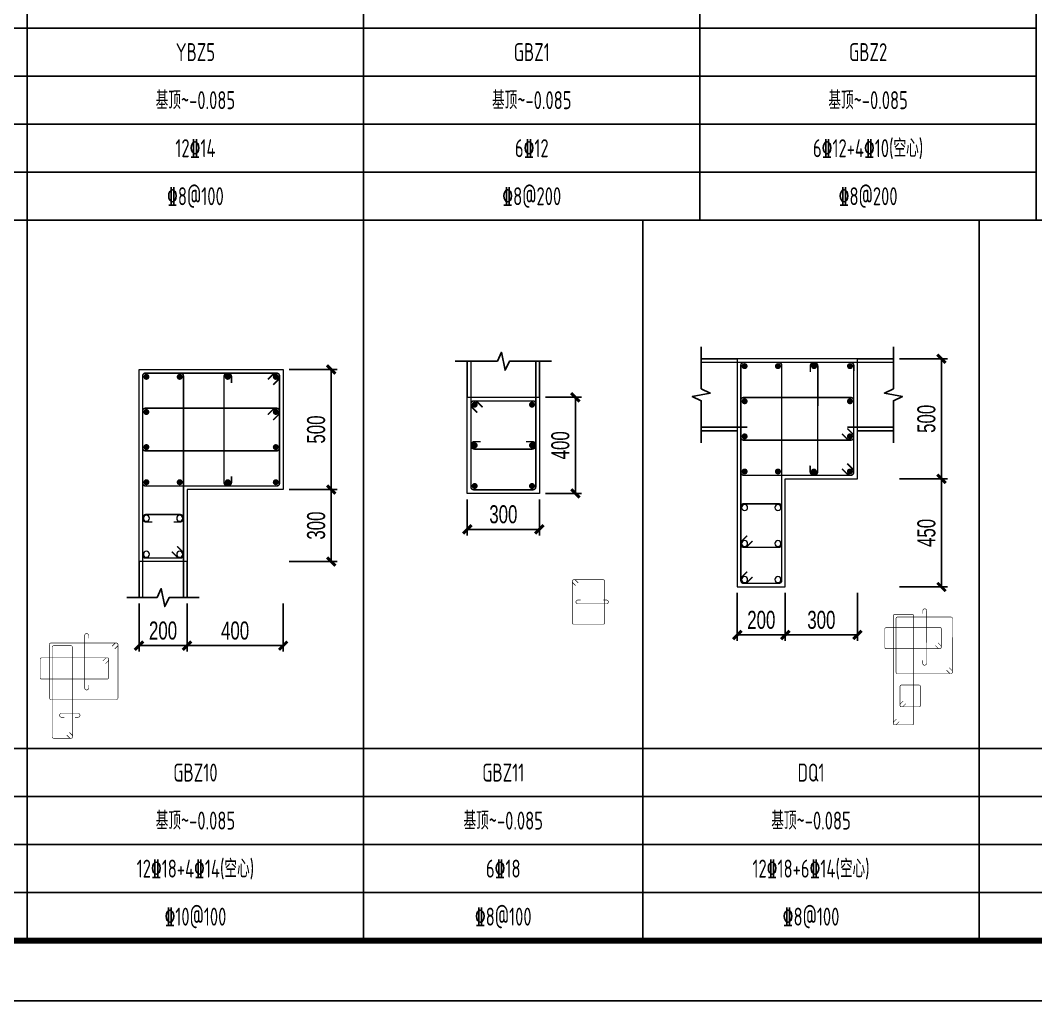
# Model space of a CAD drawing. Extents: x 393367 to 3005760, y 4998 to 826018.
# Drawn here: x 2366428 to 2383334, y 527962 to 544292 of the extents above; entities that cross this region are included whole.
import ezdxf
from ezdxf.enums import TextEntityAlignment as Align

# ---------------------------------------------------------------- set-up
doc = ezdxf.new("R2010")
doc.units = 0
doc.header["$LTSCALE"] = 1000
doc.layers.get('0').update_dxf_attribs({"linetype": 'CONTINUOUS'})
doc.layers.get('Defpoints').update_dxf_attribs({"linetype": 'CONTINUOUS'})
for name, color, linetype in [('-TK', 7, 'CONTINUOUS'), ('link-墙筋', 6, 'CONTINUOUS'), ('outline-pdx', 7, 'CONTINUOUS'), ('TAB', 7, 'CONTINUOUS'), ('z-计算配筋', 7, 'CONTINUOUS'), ('z-详图标注', 3, 'CONTINUOUS')]:
    doc.layers.add(name, color=color, linetype=linetype)
for name, color, linetype, lineweight in [('link', 6, 'CONTINUOUS', 18), ('outline', 7, 'CONTINUOUS', 18), ('REIN', 1, 'CONTINUOUS', 18)]:
    doc.layers.add(name, color=color, linetype=linetype, lineweight=lineweight)
doc.layers.add('yichutu', color=7, linetype='CONTINUOUS', true_color=0xffffff, plot=False)
doc.styles.add('BW_Dim', font='Bweng.shx', dxfattribs={"width": 0.7, "bigfont": 'hztxt.shx'})
doc.styles.add('TSSD_Rein', font='Tssdeng.shx', dxfattribs={"width": 0.7, "bigfont": 'hztxt.shx'})
doc.dimstyles.new('Cyz_25_100', dxfattribs={"dimtxt": 300, "dimasz": 100, "dimexe": 100, "dimexo": 100, "dimgap": 100, "dimtad": 1, "dimdec": 0, "dimlfac": 0.25, "dimzin": 0, "dimdsep": 46, "dimtxsty": 'BW_Dim', "dimblk": '_bwk', "dimcen": 0, "dimclrt": 7, "dimadec": 0, "dimazin": 0, "dimtfac": 1, "dimtdec": 0, "dimtix": 1, "dimtmove": 2, "dimatfit": 0, "dimfxl": 1, "dimtolj": 1, "dimtzin": 0, "dimarcsym": 0})

# ---------------------------------------------------------------- blocks, each defined once
blk = doc.blocks.new('A1')
blk.add_lwpolyline([(0, 59400), (0, 0), (84100, 0), (84100, 59400)], close=True)
at = {"const_width": 100}
blk.add_lwpolyline([(2500, 58400), (2500, 1000), (83100, 1000), (83100, 58400)], close=True, dxfattribs=at)
blk = doc.blocks.new('_bwk')
blk.add_line((-1, 0), (0, 0))
at = {"const_width": 0.5}
blk.add_lwpolyline([(-0.7, -0.7), (0.7, 0.7)], dxfattribs=at)
blk = doc.blocks.new('*D2963')
at = {"layer": 'Defpoints', "color": 0}
for p in [(2375070, 538013), (2375670, 538013), (2375070, 536413)]:
    blk.add_point(p, dxfattribs=at)
at = {"layer": 'z-详图标注', "color": 0, "lineweight": -2}
for p, q in [((2375170, 538013), (2375770, 538013)), ((2375670, 536513), (2375670, 537913)), ((2375170, 536413), (2375770, 536413))]:
    blk.add_line(p, q, dxfattribs=at)
at = {"layer": 'z-详图标注', "color": 0, "lineweight": -2, "xscale": 100, "yscale": 100, "zscale": 100}
for p, rotation in [((2375670, 538013), 90), ((2375670, 536413), 270)]:
    blk.add_blockref('_bwk', p, dxfattribs=dict(at, rotation=rotation))
at = {"layer": 'z-详图标注', "color": 7, "insert": (2375420, 537213), "char_height": 300, "attachment_point": 5, "rotation": 90, "style": 'BW_Dim'}
blk.add_mtext('\\A1;400', dxfattribs=at)
blk = doc.blocks.new('*D2964')
at = {"layer": 'Defpoints', "color": 0}
for p in [(2373870, 536413), (2375070, 536413), (2375070, 535813)]:
    blk.add_point(p, dxfattribs=at)
at = {"layer": 'z-详图标注', "color": 0, "lineweight": -2}
for p, q in [((2373870, 536313), (2373870, 535713)), ((2375070, 536313), (2375070, 535713)), ((2373970, 535813), (2374970, 535813))]:
    blk.add_line(p, q, dxfattribs=at)
at = {"layer": 'z-详图标注', "color": 0, "lineweight": -2, "xscale": 100, "yscale": 100, "zscale": 100, "rotation": 180}
blk.add_blockref('_bwk', (2373870, 535813), dxfattribs=at)
at = {"layer": 'z-详图标注', "color": 0, "lineweight": -2, "xscale": 100, "yscale": 100, "zscale": 100}
blk.add_blockref('_bwk', (2375070, 535813), dxfattribs=at)
at = {"layer": 'z-详图标注', "color": 7, "insert": (2374470, 536063), "char_height": 300, "attachment_point": 5, "style": 'BW_Dim'}
blk.add_mtext('\\A1;300', dxfattribs=at)
blk = doc.blocks.new('*D3595')
at = {"layer": 'Defpoints', "color": 0}
for p in [(2370804, 536476), (2371604, 536476), (2370804, 535276)]:
    blk.add_point(p, dxfattribs=at)
at = {"layer": 'z-详图标注', "color": 0, "lineweight": -2}
for p, q in [((2370904, 536476), (2371704, 536476)), ((2371604, 535376), (2371604, 536376)), ((2370904, 535276), (2371704, 535276))]:
    blk.add_line(p, q, dxfattribs=at)
at = {"layer": 'z-详图标注', "color": 0, "lineweight": -2, "xscale": 100, "yscale": 100, "zscale": 100}
for p, rotation in [((2371604, 536476), 90), ((2371604, 535276), 270)]:
    blk.add_blockref('_bwk', p, dxfattribs=dict(at, rotation=rotation))
at = {"layer": 'z-详图标注', "color": 7, "insert": (2371354, 535876), "char_height": 300, "attachment_point": 5, "rotation": 90, "style": 'BW_Dim'}
blk.add_mtext('\\A1;300', dxfattribs=at)
blk = doc.blocks.new('*D3596')
at = {"layer": 'Defpoints', "color": 0}
for p in [(2370804, 538476), (2371604, 538476), (2370804, 536476)]:
    blk.add_point(p, dxfattribs=at)
at = {"layer": 'z-详图标注', "color": 0, "lineweight": -2}
for p, q in [((2370904, 538476), (2371704, 538476)), ((2371604, 536576), (2371604, 538376)), ((2370904, 536476), (2371704, 536476))]:
    blk.add_line(p, q, dxfattribs=at)
at = {"layer": 'z-详图标注', "color": 0, "lineweight": -2, "xscale": 100, "yscale": 100, "zscale": 100}
for p, rotation in [((2371604, 538476), 90), ((2371604, 536476), 270)]:
    blk.add_blockref('_bwk', p, dxfattribs=dict(at, rotation=rotation))
at = {"layer": 'z-详图标注', "color": 7, "insert": (2371354, 537476), "char_height": 300, "attachment_point": 5, "rotation": 90, "style": 'BW_Dim'}
blk.add_mtext('\\A1;500', dxfattribs=at)
blk = doc.blocks.new('*D3597')
at = {"layer": 'Defpoints', "color": 0}
for p in [(2368404, 534676), (2369204, 534676), (2369204, 533876)]:
    blk.add_point(p, dxfattribs=at)
at = {"layer": 'z-详图标注', "color": 0, "lineweight": -2}
for p, q in [((2368404, 534576), (2368404, 533776)), ((2369204, 534576), (2369204, 533776)), ((2368504, 533876), (2369104, 533876))]:
    blk.add_line(p, q, dxfattribs=at)
at = {"layer": 'z-详图标注', "color": 0, "lineweight": -2, "xscale": 100, "yscale": 100, "zscale": 100, "rotation": 180}
blk.add_blockref('_bwk', (2368404, 533876), dxfattribs=at)
at = {"layer": 'z-详图标注', "color": 0, "lineweight": -2, "xscale": 100, "yscale": 100, "zscale": 100}
blk.add_blockref('_bwk', (2369204, 533876), dxfattribs=at)
at = {"layer": 'z-详图标注', "color": 7, "insert": (2368804, 534126), "char_height": 300, "attachment_point": 5, "style": 'BW_Dim'}
blk.add_mtext('\\A1;200', dxfattribs=at)
blk = doc.blocks.new('*D3598')
at = {"layer": 'Defpoints', "color": 0}
for p in [(2369204, 534676), (2370804, 534676), (2370804, 533876)]:
    blk.add_point(p, dxfattribs=at)
at = {"layer": 'z-详图标注', "color": 0, "lineweight": -2}
for p, q in [((2369204, 534576), (2369204, 533776)), ((2370804, 534576), (2370804, 533776)), ((2369304, 533876), (2370704, 533876))]:
    blk.add_line(p, q, dxfattribs=at)
at = {"layer": 'z-详图标注', "color": 0, "lineweight": -2, "xscale": 100, "yscale": 100, "zscale": 100, "rotation": 180}
blk.add_blockref('_bwk', (2369204, 533876), dxfattribs=at)
at = {"layer": 'z-详图标注', "color": 0, "lineweight": -2, "xscale": 100, "yscale": 100, "zscale": 100}
blk.add_blockref('_bwk', (2370804, 533876), dxfattribs=at)
at = {"layer": 'z-详图标注', "color": 7, "insert": (2370004, 534126), "char_height": 300, "attachment_point": 5, "style": 'BW_Dim'}
blk.add_mtext('\\A1;400', dxfattribs=at)
blk = doc.blocks.new('*D3599')
at = {"layer": 'Defpoints', "color": 0}
for p in [(2380965, 536654), (2381765, 536654), (2380965, 534854)]:
    blk.add_point(p, dxfattribs=at)
at = {"layer": 'z-详图标注', "color": 0, "lineweight": -2}
for p, q in [((2381065, 536654), (2381865, 536654)), ((2381765, 534954), (2381765, 536554)), ((2381065, 534854), (2381865, 534854))]:
    blk.add_line(p, q, dxfattribs=at)
at = {"layer": 'z-详图标注', "color": 0, "lineweight": -2, "xscale": 100, "yscale": 100, "zscale": 100}
for p, rotation in [((2381765, 536654), 90), ((2381765, 534854), 270)]:
    blk.add_blockref('_bwk', p, dxfattribs=dict(at, rotation=rotation))
at = {"layer": 'z-详图标注', "color": 7, "insert": (2381515, 535754), "char_height": 300, "attachment_point": 5, "rotation": 90, "style": 'BW_Dim'}
blk.add_mtext('\\A1;450', dxfattribs=at)
blk = doc.blocks.new('*D3600')
at = {"layer": 'Defpoints', "color": 0}
for p in [(2380964.5461, 538654.2514), (2381764.5461, 538654.2514), (2380964.5461, 536654.2514)]:
    blk.add_point(p, dxfattribs=at)
at = {"layer": 'z-详图标注', "color": 0, "lineweight": -2}
for p, q in [((2381064.5461, 538654.2514), (2381864.5461, 538654.2514)), ((2381764.5461, 536754.2514), (2381764.5461, 538554.2514)), ((2381064.5461, 536654.2514), (2381864.5461, 536654.2514))]:
    blk.add_line(p, q, dxfattribs=at)
at = {"layer": 'z-详图标注', "color": 0, "lineweight": -2, "xscale": 100, "yscale": 100, "zscale": 100}
for p, rotation in [((2381764.5461, 538654.2514), 90), ((2381764.5461, 536654.2514), 270)]:
    blk.add_blockref('_bwk', p, dxfattribs=dict(at, rotation=rotation))
at = {"layer": 'z-详图标注', "color": 7, "insert": (2381514.5461, 537654.2514), "char_height": 300, "attachment_point": 5, "rotation": 90, "style": 'BW_Dim'}
blk.add_mtext('\\A1;500', dxfattribs=at)
blk = doc.blocks.new('*D3601')
at = {"layer": 'Defpoints', "color": 0}
for p in [(2378365, 534854), (2379165, 534854), (2379165, 534054)]:
    blk.add_point(p, dxfattribs=at)
at = {"layer": 'z-详图标注', "color": 0, "lineweight": -2}
for p, q in [((2378365, 534754), (2378365, 533954)), ((2379165, 534754), (2379165, 533954)), ((2378465, 534054), (2379065, 534054))]:
    blk.add_line(p, q, dxfattribs=at)
at = {"layer": 'z-详图标注', "color": 0, "lineweight": -2, "xscale": 100, "yscale": 100, "zscale": 100, "rotation": 180}
blk.add_blockref('_bwk', (2378365, 534054), dxfattribs=at)
at = {"layer": 'z-详图标注', "color": 0, "lineweight": -2, "xscale": 100, "yscale": 100, "zscale": 100}
blk.add_blockref('_bwk', (2379165, 534054), dxfattribs=at)
at = {"layer": 'z-详图标注', "color": 7, "insert": (2378765, 534304), "char_height": 300, "attachment_point": 5, "style": 'BW_Dim'}
blk.add_mtext('\\A1;200', dxfattribs=at)
blk = doc.blocks.new('*D3602')
at = {"layer": 'Defpoints', "color": 0}
for p in [(2379165, 534854), (2380365, 534854), (2380365, 534054)]:
    blk.add_point(p, dxfattribs=at)
at = {"layer": 'z-详图标注', "color": 0, "lineweight": -2}
for p, q in [((2379165, 534754), (2379165, 533954)), ((2380365, 534754), (2380365, 533954)), ((2379265, 534054), (2380265, 534054))]:
    blk.add_line(p, q, dxfattribs=at)
at = {"layer": 'z-详图标注', "color": 0, "lineweight": -2, "xscale": 100, "yscale": 100, "zscale": 100, "rotation": 180}
blk.add_blockref('_bwk', (2379165, 534054), dxfattribs=at)
at = {"layer": 'z-详图标注', "color": 0, "lineweight": -2, "xscale": 100, "yscale": 100, "zscale": 100}
blk.add_blockref('_bwk', (2380365, 534054), dxfattribs=at)
at = {"layer": 'z-详图标注', "color": 7, "insert": (2379765, 534304), "char_height": 300, "attachment_point": 5, "style": 'BW_Dim'}
blk.add_mtext('\\A1;300', dxfattribs=at)
blk = doc.blocks.new('yct-841-594-84100-59400-100-1000')
at = {"layer": 'yichutu', "color": 7, "true_color": 0xffffff}
blk.add_lwpolyline([(0, 0), (0, 59400), (84100, 59400), (84100, 0)], close=True, dxfattribs=at)

msp = doc.modelspace()

# ---------------------------------------------------------------- linework, layer by layer
at = {"layer": '-TK'}
msp.add_line((2342393.38356, 527962.12225), (2415993.38356, 527962.12225), dxfattribs=at)
at = {"layer": 'link', "color": 1}
for points, const_width in [([(2378619.30391, 535020.23128), (2378527.38002, 534928.3074, -0.1989123674), (2378493.4389, 534914.24852), (2378472.9328, 534914.24852, -0.4142135624), (2378424.9328, 534962.24852), (2378424.9328, 538546.2514, -0.4142135624), (2378472.9328, 538594.2514), (2379056.9328, 538594.2514, -0.4142135624), (2379104.9328, 538546.2514), (2379104.9328, 534962.24852, -0.4142135624), (2379056.9328, 534914.24852), (2378472.9328, 534914.24852, -0.4142135624), (2378424.9328, 534962.24852), (2378424.9328, 534982.75462, -0.1989123674), (2378438.99168, 535016.69575), (2378530.91556, 535108.61963)], 25), ([(2380196.48091, 536908.64405), (2380288.35186, 536816.66727, -0.1990619899), (2380302.39116, 536782.69042), (2380302.36757, 536762.19613, -0.4138763683), (2380254.3676, 536714.2514), (2378472.9328, 536714.2514, -0.4142135624), (2378424.9328, 536762.2514), (2378424.9328, 538546.2514, -0.4142135624), (2378472.9328, 538594.2514), (2380256.42168, 538594.2514, -0.4145508368), (2380304.42165, 538546.19613), (2380302.36757, 536762.19613, -0.4138763683), (2380254.3676, 536714.2514), (2380233.8733, 536714.2514, -0.1990619899), (2380199.91264, 536728.32982), (2380108.04169, 536820.30661)], 25), ([(2370638.28372, 538221.48483), (2370730.2076, 538313.40872, 0.1989123674), (2370744.26647, 538347.34984), (2370744.26647, 538367.85594, 0.4142135624), (2370696.26647, 538415.85594), (2368511.89779, 538415.85594, 0.4142135624), (2368463.89779, 538367.85594), (2368463.89779, 536583.85594, 0.4142135624), (2368511.89779, 536535.85594), (2370696.26647, 536535.85594, 0.4142135624), (2370744.26647, 536583.85594), (2370744.26647, 538367.85594, 0.4142135624), (2370696.26647, 538415.85594), (2370675.76038, 538415.85594, 0.1989123674), (2370641.81925, 538401.79706), (2370549.89537, 538309.87318)], 25), ([(2368949.52668, 535441.83631), (2369041.45056, 535349.91242, 0.1989123674), (2369075.39169, 535335.85355), (2369095.89779, 535335.85355, 0.4142135624), (2369143.89779, 535383.85355), (2369143.89779, 538367.85594, 0.4142135624), (2369095.89779, 538415.85594), (2368511.89779, 538415.85594, 0.4142135624), (2368463.89779, 538367.85594), (2368463.89779, 535383.85355, 0.4142135624), (2368511.89779, 535335.85355), (2369095.89779, 535335.85355, 0.4142135624), (2369143.89779, 535383.85355), (2369143.89779, 535404.35965, 0.1989123674), (2369129.83891, 535438.30077), (2369037.91503, 535530.22465)], 25), ([(2374124.77127, 537846.52161), (2374032.8474, 537938.44551, 0.1989123344), (2373998.90628, 537952.50439), (2373978.40018, 537952.50439, 0.4142136367), (2373930.40017, 537904.50439), (2373930.40017, 536520.50439, 0.4142134881), (2373978.40016, 536472.50439), (2374962.39605, 536472.50414, 0.4142136367), (2375010.39606, 536520.50414), (2375010.39606, 537904.50414, 0.4142134881), (2374962.39607, 537952.50414), (2373978.40018, 537952.50439, 0.4142136367), (2373930.40017, 537904.50439), (2373930.40017, 537883.99829, 0.1989123344), (2373944.45904, 537850.05717), (2374036.38291, 537758.13328)], 25), ([(2375716.13037, 534920.80257), (2375670.16844, 534966.76452, 0.1989123344), (2375653.19788, 534973.79395), (2375642.94483, 534973.79396, 0.4142136367), (2375618.94482, 534949.79396), (2375618.94482, 534257.79396, 0.4142134881), (2375642.94482, 534233.79396), (2376134.94276, 534233.79383, 0.4142136367), (2376158.94277, 534257.79383), (2376158.94277, 534949.79383, 0.4142134881), (2376134.94277, 534973.79383), (2375642.94483, 534973.79396, 0.4142136367), (2375618.94482, 534949.79396), (2375618.94482, 534939.54091, 0.1989123344), (2375625.97426, 534922.57035), (2375671.93619, 534876.6084)], 10), ([(2381060.79618, 532609.94262), (2381014.83424, 532563.98068, -0.1989123674), (2380997.86367, 532556.95124), (2380987.61063, 532556.95124, -0.4142135624), (2380963.61063, 532580.95124), (2380963.61063, 534372.95268, -0.4142135624), (2380987.61063, 534396.95268), (2381279.61063, 534396.95268, -0.4142135624), (2381303.61063, 534372.95268), (2381303.61063, 532580.95124, -0.4142135624), (2381279.61063, 532556.95124), (2380987.61063, 532556.95124, -0.4142135624), (2380963.61063, 532580.95124), (2380963.61063, 532591.20429, -0.1989123674), (2380970.64006, 532608.17486), (2381016.602, 532654.1368)], 10), ([(2381894.33287, 533509.14904), (2381940.26834, 533463.16065, -0.1990619899), (2381947.28799, 533446.17222), (2381947.2762, 533435.92508, -0.4138763683), (2381923.27621, 533411.95271), (2381032.55881, 533411.95271, -0.4142135624), (2381008.55881, 533435.95271), (2381008.55881, 534327.95271, -0.4142135624), (2381032.55881, 534351.95271), (2381924.30325, 534351.95271, -0.4145508368), (2381948.30324, 534327.92508), (2381947.2762, 533435.92508, -0.4138763683), (2381923.27621, 533411.95271), (2381913.02906, 533411.95271, -0.1990619899), (2381896.04873, 533418.99192), (2381850.11326, 533464.98032)], 10), ([(2367999.80945, 533821.6841), (2368045.77139, 533867.64604, 0.1989123674), (2368052.80083, 533884.6166), (2368052.80083, 533894.86965, 0.4142135624), (2368028.80083, 533918.86965), (2366936.61648, 533918.86965, 0.4142135624), (2366912.61648, 533894.86965), (2366912.61648, 533002.86965, 0.4142135624), (2366936.61648, 532978.86965), (2368028.80083, 532978.86965, 0.4142135624), (2368052.80083, 533002.86965), (2368052.80083, 533894.86965, 0.4142135624), (2368028.80083, 533918.86965), (2368018.54778, 533918.86965, 0.1989123674), (2368001.57722, 533911.84021), (2367955.61527, 533865.87827)], 10), ([(2367200.43093, 532386.85983), (2367246.39287, 532340.89789, 0.1989123674), (2367263.36343, 532333.86845), (2367273.61648, 532333.86845, 0.4142135624), (2367297.61648, 532357.86845), (2367297.61648, 533849.86965, 0.4142135624), (2367273.61648, 533873.86965), (2366981.61648, 533873.86965, 0.4142135624), (2366957.61648, 533849.86965), (2366957.61648, 532357.86845, 0.4142135624), (2366981.61648, 532333.86845), (2367273.61648, 532333.86845, 0.4142135624), (2367297.61648, 532357.86845), (2367297.61648, 532368.1215, 0.1989123674), (2367290.58705, 532385.09207), (2367244.6251, 532431.05401)], 10)]:
    msp.add_lwpolyline(points, format="xyb", dxfattribs=dict(at, const_width=const_width))
at = {"layer": 'link'}
for points, const_width in [([(2379580.56414, 538431.82343), (2379580.67927, 538531.82336, -1), (2379705.67919, 538531.67944), (2379703.6585, 536776.67944, -1), (2379578.65858, 536776.82336), (2379578.77372, 536876.8233)], 25), ([(2369944.08213, 536698.35594), (2369944.08213, 536598.35594, -1), (2369819.08213, 536598.35594), (2369819.08213, 538353.35594, -1), (2369944.08213, 538353.35594), (2369944.08213, 538253.35594)], 25), ([(2380197.15449, 537493.64367), (2380289.02542, 537401.66688, -0.1990619611), (2380303.06473, 537367.69003), (2380303.04113, 537347.19574, -0.4138764331), (2380255.04115, 537299.25101), (2378472.93279, 537299.2514, -0.4142134976), (2378424.9328, 537347.2514), (2378424.9328, 537961.25141, -0.4142136919), (2378472.93282, 538009.25141), (2380255.74814, 538009.25062, -0.4145507073), (2380303.74808, 537961.19535), (2380303.04113, 537347.19574, -0.4138764331), (2380255.04115, 537299.25101), (2380234.54685, 537299.25101, -0.1990619611), (2380200.5862, 537313.32944), (2380108.71526, 537405.30623)], 25), ([(2370638.28372, 537636.48483), (2370730.2076, 537728.40872, 0.1989123674), (2370744.26647, 537762.34984), (2370744.26647, 537782.85594, 0.4142135624), (2370696.26647, 537830.85594), (2368511.89779, 537830.85594, 0.4142135624), (2368463.89779, 537782.85594), (2368463.89779, 537168.85594, 0.4142135624), (2368511.89779, 537120.85594), (2370696.26647, 537120.85594, 0.4142135624), (2370744.26647, 537168.85594), (2370744.26647, 537782.85594, 0.4142135624), (2370696.26647, 537830.85594), (2370675.76038, 537830.85594, 0.1989123674), (2370641.81925, 537816.79706), (2370549.89537, 537724.87318)], 25), ([(2374847.89607, 537275.00417), (2374947.89607, 537275.00414, -1), (2374947.89604, 537150.00414), (2373992.90015, 537150.00439, -1), (2373992.90018, 537275.00439), (2374092.90018, 537275.00436)], 25), ([(2378530.91556, 535708.62059), (2378438.99168, 535616.69671, 0.1989123674), (2378424.9328, 535582.75558), (2378424.9328, 535562.24948, 0.4142135624), (2378472.9328, 535514.24948), (2379056.9328, 535514.24948, 0.4142135624), (2379104.9328, 535562.24948), (2379104.9328, 536191.25044, 0.4142135624), (2379056.9328, 536239.25044), (2378472.9328, 536239.25044, 0.4142135624), (2378424.9328, 536191.25044), (2378424.9328, 535562.24948, 0.4142135624), (2378472.9328, 535514.24948), (2378493.4389, 535514.24948, 0.1989123674), (2378527.38002, 535528.30836), (2378619.30391, 535620.23224)], 25), ([(2368626.39779, 535935.85474), (2368526.39779, 535935.85474, -1), (2368526.39779, 536060.85474), (2369081.39779, 536060.85474, -1), (2369081.39779, 535935.85474), (2368981.39779, 535935.85474)], 25), ([(2376137.69277, 534635.04383), (2376187.69277, 534635.04382, -1), (2376187.69276, 534572.54382), (2375710.19481, 534572.54394, -1), (2375710.19483, 534635.04394), (2375760.19483, 534635.04393)], 10), ([(2381454.2041, 534408.82198), (2381454.26167, 534458.82195, -1), (2381516.76163, 534458.74999), (2381515.75129, 533581.24999, -1), (2381453.25133, 533581.32195), (2381453.3089, 533631.32192)], 10), ([(2367562.59377, 533218.73755), (2367562.59377, 533168.73755, -1), (2367500.09377, 533168.73755), (2367500.09377, 534046.23755, -1), (2367562.59377, 534046.23755), (2367562.59377, 533996.23755)], 10), ([(2381708.0546, 533921.83818), (2381753.99007, 533875.84979, -0.1990619611), (2381761.00972, 533858.86136), (2381760.99792, 533848.61422, -0.4138764331), (2381736.99793, 533824.64185), (2380845.94375, 533824.64205, -0.4142134976), (2380821.94376, 533848.64205), (2380821.94376, 534155.64205, -0.4142136919), (2380845.94377, 534179.64205), (2381737.35143, 534179.64166, -0.4145507073), (2381761.3514, 534155.61402), (2381760.99792, 533848.61422, -0.4138764331), (2381736.99793, 533824.64185), (2381726.75078, 533824.64186, -0.1990619611), (2381709.77046, 533831.68107), (2381663.83499, 533877.66947)], 10), ([(2367845.24938, 533576.35057), (2367891.21132, 533622.31251, 0.1989123674), (2367898.24076, 533639.28308), (2367898.24076, 533649.53613, 0.4142135624), (2367874.24076, 533673.53613), (2366782.05641, 533673.53613, 0.4142135624), (2366758.05641, 533649.53613), (2366758.05641, 533342.53613, 0.4142135624), (2366782.05641, 533318.53613), (2367874.24076, 533318.53613, 0.4142135624), (2367898.24076, 533342.53613), (2367898.24076, 533649.53613, 0.4142135624), (2367874.24076, 533673.53613), (2367863.98771, 533673.53613, 0.1989123674), (2367847.01715, 533666.50669), (2367801.05521, 533620.54475)], 10), ([(2381127.77082, 532954.13728), (2381081.80888, 532908.17533, 0.1989123674), (2381074.77945, 532891.20477), (2381074.77945, 532880.95172, 0.4142135624), (2381098.77945, 532856.95172), (2381390.77945, 532856.95172, 0.4142135624), (2381414.77945, 532880.95172), (2381414.77945, 533195.4522, 0.4142135624), (2381390.77945, 533219.4522), (2381098.77945, 533219.4522, 0.4142135624), (2381074.77945, 533195.4522), (2381074.77945, 532880.95172, 0.4142135624), (2381098.77945, 532856.95172), (2381109.03249, 532856.95172, 0.1989123674), (2381126.00306, 532863.98116), (2381171.965, 532909.9431)], 10), ([(2367163.11918, 532683.83136), (2367113.11918, 532683.83136, -1), (2367113.11918, 532746.33136), (2367390.61918, 532746.33136, -1), (2367390.61918, 532683.83136), (2367340.61918, 532683.83136)], 10)]:
    msp.add_lwpolyline(points, format="xyb", dxfattribs=dict(at, const_width=const_width))
at = {"layer": 'link-墙筋', "const_width": 25}
for points in [[(2373930.40017, 537847.5044), (2373930.40017, 538612.5044)], [(2375010.39606, 537847.50413), (2375010.39606, 538612.50413)], [(2378529.9328, 538594.2514), (2377764.9328, 538594.2514)], [(2380199.5461, 538594.2514), (2380964.5461, 538594.2514)], [(2378529.9328, 537514.2514), (2377764.9328, 537514.2514)], [(2380199.5461, 537514.2514), (2380964.5461, 537514.2514)], [(2368463.89779, 535440.85355), (2368463.89779, 534675.85355)], [(2369143.89779, 535440.85355), (2369143.89779, 534675.85355)]]:
    msp.add_lwpolyline(points, dxfattribs=at)
at = {"layer": 'outline'}
for points in [[(2379164.9328, 534854.24852), (2379164.9328, 536654.2514), (2380364.5461, 536654.2514), (2380364.5461, 538654.2514), (2378364.9328, 538654.2514), (2378364.9328, 534854.24852)], [(2368403.89779, 538475.85594), (2370804.26647, 538475.85594), (2370804.26647, 536475.85594), (2369203.89779, 536475.85594), (2369203.89779, 535275.85355), (2368403.89779, 535275.85355), (2368403.89779, 538475.85594)], [(2373870.40017, 538012.50442), (2375070.39606, 538012.50411), (2375070.39606, 536412.50411), (2373870.40017, 536412.50442)]]:
    msp.add_lwpolyline(points, close=True, dxfattribs=at)
at = {"layer": 'outline-pdx'}
for points in [[(2377764.9328, 537254.2514), (2377764.9328, 537954.2514), (2377614.9328, 538024.2514), (2377914.9328, 538084.2514), (2377764.9328, 538154.2514), (2377764.9328, 538854.2514)], [(2380964.5461, 537254.2514), (2380964.5461, 537954.2514), (2381114.5461, 538024.2514), (2380814.5461, 538084.2514), (2380964.5461, 538154.2514), (2380964.5461, 538854.2514)], [(2373670.40017, 538612.50447), (2374370.39811, 538612.50429), (2374440.39815, 538762.50427), (2374500.39808, 538462.50426), (2374570.39811, 538612.50424), (2375270.39606, 538612.50406)], [(2378364.9328, 538654.2514), (2377764.9328, 538654.2514)], [(2380364.5461, 538654.2514), (2380964.5461, 538654.2514)], [(2373870.40017, 538012.50442), (2373870.40017, 538612.50442)], [(2375070.39606, 538012.50411), (2375070.39606, 538612.50411)], [(2378364.9328, 537454.2514), (2377764.9328, 537454.2514)], [(2380364.5461, 537454.2514), (2380964.5461, 537454.2514)], [(2368403.89779, 535275.85355), (2368403.89779, 534675.85355)], [(2369203.89779, 535275.85355), (2369203.89779, 534675.85355)], [(2368203.89779, 534675.85355), (2368703.89779, 534675.85355), (2368773.89779, 534825.85355), (2368833.89779, 534525.85355), (2368903.89779, 534675.85355), (2369403.89779, 534675.85355)]]:
    msp.add_lwpolyline(points, dxfattribs=at)
at = {"layer": 'REIN', "const_width": 50}
for points in [[(2378462.4328, 538531.7514, 1), (2378512.4328, 538531.7514, 1)], [(2379017.4328, 538531.7514, 1), (2379067.4328, 538531.7514, 1)], [(2379618.17923, 538531.7514, 1), (2379668.17923, 538531.7514, 1)], [(2380216.90497, 538531.7514, 1), (2380266.90497, 538531.7514, 1)], [(2368501.39779, 538353.35594, 1), (2368551.39779, 538353.35594, 1)], [(2369056.39779, 538353.35594, 1), (2369106.39779, 538353.35594, 1)], [(2369856.58213, 538353.35594, 1), (2369906.58213, 538353.35594, 1)], [(2370656.76647, 538353.35594, 1), (2370706.76647, 538353.35594, 1)], [(2378462.4328, 537946.7514, 1), (2378512.4328, 537946.7514, 1)], [(2380216.23141, 537946.75062, 1), (2380266.23141, 537946.75062, 1)], [(2368501.39779, 537768.35594, 1), (2368551.39779, 537768.35594, 1)], [(2370656.76647, 537768.35594, 1), (2370706.76647, 537768.35594, 1)], [(2373967.90017, 537890.00439, 1), (2374017.90017, 537890.00439, 1)], [(2374922.89606, 537890.00414, 1), (2374972.89606, 537890.00414, 1)], [(2378462.4328, 537361.7514, 1), (2378512.4328, 537361.7514, 1)], [(2380215.55785, 537361.75101, 1), (2380265.55785, 537361.75101, 1)], [(2368501.39779, 537183.35594, 1), (2368551.39779, 537183.35594, 1)], [(2370656.76647, 537183.35594, 1), (2370706.76647, 537183.35594, 1)], [(2373967.90017, 537212.50439, 1), (2374017.90017, 537212.50439, 1)], [(2374922.89606, 537212.50414, 1), (2374972.89606, 537212.50414, 1)], [(2378462.4328, 536776.7514, 1), (2378512.4328, 536776.7514, 1)], [(2379017.4328, 536776.7514, 1), (2379067.4328, 536776.7514, 1)], [(2379616.15854, 536776.7514, 1), (2379666.15854, 536776.7514, 1)], [(2380214.88429, 536776.7514, 1), (2380264.88429, 536776.7514, 1)], [(2368501.39779, 536598.35594, 1), (2368551.39779, 536598.35594, 1)], [(2369056.39779, 536598.35594, 1), (2369106.39779, 536598.35594, 1)], [(2369856.58213, 536598.35594, 1), (2369906.58213, 536598.35594, 1)], [(2370656.76647, 536598.35594, 1), (2370706.76647, 536598.35594, 1)], [(2373967.90017, 536535.00439, 1), (2374017.90017, 536535.00439, 1)], [(2374922.89606, 536535.00414, 1), (2374972.89606, 536535.00414, 1)]]:
    msp.add_lwpolyline(points, format="xyb", close=True, dxfattribs=at)
at = {"layer": 'REIN'}
for points in [[(2378437.4328, 536176.75044, 1), (2378537.4328, 536176.75044, 1)], [(2378992.4328, 536176.75044, 1), (2379092.4328, 536176.75044, 1)], [(2368476.39779, 535998.35474, 1), (2368576.39779, 535998.35474, 1)], [(2369031.39779, 535998.35474, 1), (2369131.39779, 535998.35474, 1)], [(2378437.4328, 535576.74948, 1), (2378537.4328, 535576.74948, 1)], [(2378992.4328, 535576.74948, 1), (2379092.4328, 535576.74948, 1)], [(2368476.39779, 535398.35355, 1), (2368576.39779, 535398.35355, 1)], [(2369031.39779, 535398.35355, 1), (2369131.39779, 535398.35355, 1)], [(2378437.4328, 534976.74852, 1), (2378537.4328, 534976.74852, 1)], [(2378992.4328, 534976.74852, 1), (2379092.4328, 534976.74852, 1)]]:
    msp.add_lwpolyline(points, format="xyb", close=True, dxfattribs=at)
at = {"layer": 'TAB'}
for points in [[(2360943.38356, 540962.12225), (2360943.38356, 552962.12225), (2366543.38356, 552962.12225), (2366543.38356, 540962.12225), (2360943.38356, 540962.12225), (2360943.38356, 544162.12225), (2366543.38356, 544162.12225), (2366543.38356, 543362.12225), (2360943.38356, 543362.12225), (2360943.38356, 542562.12225), (2366543.38356, 542562.12225), (2366543.38356, 541762.12225), (2360943.38356, 541762.12225), (2360943.38356, 540962.12225)], [(2366543.38356, 540962.12225), (2366543.38356, 552962.12225), (2372143.38356, 552962.12225), (2372143.38356, 540962.12225), (2366543.38356, 540962.12225), (2366543.38356, 544162.12225), (2372143.38356, 544162.12225), (2372143.38356, 543362.12225), (2366543.38356, 543362.12225), (2366543.38356, 542562.12225), (2372143.38356, 542562.12225), (2372143.38356, 541762.12225), (2366543.38356, 541762.12225), (2366543.38356, 540962.12225)], [(2372143.38356, 540962.12225), (2372143.38356, 552962.12225), (2377743.38356, 552962.12225), (2377743.38356, 540962.12225), (2372143.38356, 540962.12225), (2372143.38356, 544162.12225), (2377743.38356, 544162.12225), (2377743.38356, 543362.12225), (2372143.38356, 543362.12225), (2372143.38356, 542562.12225), (2377743.38356, 542562.12225), (2377743.38356, 541762.12225), (2372143.38356, 541762.12225), (2372143.38356, 540962.12225)], [(2377743.38356, 540962.12225), (2377743.38356, 552962.12225), (2383343.38356, 552962.12225), (2383343.38356, 540962.12225), (2377743.38356, 540962.12225), (2377743.38356, 544162.12225), (2383343.38356, 544162.12225), (2383343.38356, 543362.12225), (2377743.38356, 543362.12225), (2377743.38356, 542562.12225), (2383343.38356, 542562.12225), (2383343.38356, 541762.12225), (2377743.38356, 541762.12225), (2377743.38356, 540962.12225)], [(2361943.38356, 528962.12225), (2361943.38356, 540962.12225), (2366543.38356, 540962.12225), (2366543.38356, 528962.12225), (2361943.38356, 528962.12225), (2361943.38356, 532162.12225), (2366543.38356, 532162.12225), (2366543.38356, 531362.12225), (2361943.38356, 531362.12225), (2361943.38356, 530562.12225), (2366543.38356, 530562.12225), (2366543.38356, 529762.12225), (2361943.38356, 529762.12225), (2361943.38356, 528962.12225)], [(2366543.38356, 528962.12225), (2366543.38356, 540962.12225), (2372143.38356, 540962.12225), (2372143.38356, 528962.12225), (2366543.38356, 528962.12225), (2366543.38356, 532162.12225), (2372143.38356, 532162.12225), (2372143.38356, 531362.12225), (2366543.38356, 531362.12225), (2366543.38356, 530562.12225), (2372143.38356, 530562.12225), (2372143.38356, 529762.12225), (2366543.38356, 529762.12225), (2366543.38356, 528962.12225)], [(2372143.38356, 528962.12225), (2372143.38356, 540962.12225), (2376793.38356, 540962.12225), (2376793.38356, 528962.12225), (2372143.38356, 528962.12225), (2372143.38356, 532162.12225), (2376793.38356, 532162.12225), (2376793.38356, 531362.12225), (2372143.38356, 531362.12225), (2372143.38356, 530562.12225), (2376793.38356, 530562.12225), (2376793.38356, 529762.12225), (2372143.38356, 529762.12225), (2372143.38356, 528962.12225)], [(2376793.38356, 528962.12225), (2376793.38356, 540962.12225), (2382393.38356, 540962.12225), (2382393.38356, 528962.12225), (2376793.38356, 528962.12225), (2376793.38356, 532162.12225), (2382393.38356, 532162.12225), (2382393.38356, 531362.12225), (2376793.38356, 531362.12225), (2376793.38356, 530562.12225), (2382393.38356, 530562.12225), (2382393.38356, 529762.12225), (2376793.38356, 529762.12225), (2376793.38356, 528962.12225)], [(2382393.38356, 528962.12225), (2382393.38356, 540962.12225), (2387993.38356, 540962.12225), (2387993.38356, 528962.12225), (2382393.38356, 528962.12225), (2382393.38356, 532162.12225), (2387993.38356, 532162.12225), (2387993.38356, 531362.12225), (2382393.38356, 531362.12225), (2382393.38356, 530562.12225), (2387993.38356, 530562.12225), (2387993.38356, 529762.12225), (2382393.38356, 529762.12225), (2382393.38356, 528962.12225)]]:
    msp.add_lwpolyline(points, dxfattribs=at)

# ---------------------------------------------------------------- block references
at = {"layer": '-TK'}
msp.add_blockref('A1', (2339893.38356, 527962.12225), dxfattribs=at)
at = {"layer": 'yichutu'}
msp.add_blockref('yct-841-594-84100-59400-100-1000', (2339893.38356, 527962.12225), dxfattribs=at)

# ---------------------------------------------------------------- texts
at = {"layer": 'z-计算配筋', "style": 'TSSD_Rein', "width": 0.7}
for s, p in [('YBZ5', (2369343.38356, 543762.12225)), ('GBZ1', (2374943.38356, 543762.12225)), ('GBZ2', (2380543.38356, 543762.12225)), ('基顶~-0.085', (2369343.38356, 542962.12225)), ('基顶~-0.085', (2374943.38356, 542962.12225)), ('基顶~-0.085', (2380543.38356, 542962.12225)), ('6%%13212+4%%13210(空心)', (2380543.38356, 542162.12225)), ('12%%13214', (2369343.38356, 542162.12225)), ('6%%13212', (2374943.38356, 542162.12225)), ('%%1328@100', (2369343.38356, 541362.12225)), ('%%1328@200', (2374943.38356, 541362.12225)), ('%%1328@200', (2380543.38356, 541362.12225)), ('GBZ10', (2369343.38356, 531762.12225)), ('GBZ11', (2374468.38356, 531762.12225)), ('DQ1', (2379593.38356, 531762.12225)), ('基顶~-0.085', (2369343.38356, 530962.12225)), ('基顶~-0.085', (2374468.38356, 530962.12225)), ('基顶~-0.085', (2379593.38356, 530962.12225)), ('12%%13218+4%%13214(空心)', (2369343.38356, 530162.12225)), ('12%%13218+6%%13214(空心)', (2379593.38356, 530162.12225)), ('6%%13218', (2374468.38356, 530162.12225)), ('%%13210@100', (2369343.38356, 529362.12225)), ('%%1328@100', (2374468.38356, 529362.12225)), ('%%1328@100', (2379593.38356, 529362.12225))]:
    msp.add_text(s, height=300, dxfattribs=at).set_placement(p, align=Align.MIDDLE_CENTER)

# ---------------------------------------------------------------- dimensions: what is measured, and where the dimension line sits
at = {"layer": 'z-详图标注'}
for base, p1, p2, picture, middle in [((2381764.5461, 538654.2514), (2380964.5461, 536654.2514), (2380964.5461, 538654.2514), '*D3600', (2381514.5461, 537654.2514)), ((2371604.26647, 538475.85594), (2370804.26647, 536475.85594), (2370804.26647, 538475.85594), '*D3596', (2371354.26647, 537475.85594)), ((2375670.39606, 538012.50442), (2375070.39606, 536412.50411), (2375070.39606, 538012.50442), '*D2963', (2375420.39606, 537212.50427)), ((2381764.5461, 536654.2514), (2380964.5461, 534854.24852), (2380964.5461, 536654.2514), '*D3599', (2381514.5461, 535754.24996)), ((2371604.26647, 536475.85594), (2370804.26647, 535275.85355), (2370804.26647, 536475.85594), '*D3595', (2371354.26647, 535875.85474))]:
    dim = msp.add_linear_dim(base=base, p1=p1, p2=p2, angle=90, dimstyle='Cyz_25_100', dxfattribs=at)
    dim.commit()
    dim.dimension.update_dxf_attribs({"geometry": picture, "text_midpoint": middle})
for base, p1, p2, picture, middle in [((2375070.39606, 535812.50411), (2373870.40017, 536412.50411), (2375070.39606, 536412.50411), '*D2964', (2374470.39811, 536062.50411)), ((2379164.9328, 534054.24852), (2378364.9328, 534854.24852), (2379164.9328, 534854.24852), '*D3601', (2378764.9328, 534304.24852)), ((2380364.5461, 534054.24852), (2379164.9328, 534854.24852), (2380364.5461, 534854.24852), '*D3602', (2379764.73945, 534304.24852)), ((2369203.89779, 533875.85355), (2368403.89779, 534675.85355), (2369203.89779, 534675.85355), '*D3597', (2368803.89779, 534125.85355)), ((2370804.26647, 533875.85355), (2369203.89779, 534675.85355), (2370804.26647, 534675.85355), '*D3598', (2370004.08213, 534125.85355))]:
    dim = msp.add_linear_dim(base=base, p1=p1, p2=p2, dimstyle='Cyz_25_100', dxfattribs=at)
    dim.commit()
    dim.dimension.update_dxf_attribs({"geometry": picture, "text_midpoint": middle})

doc.saveas('drawing.dxf')
